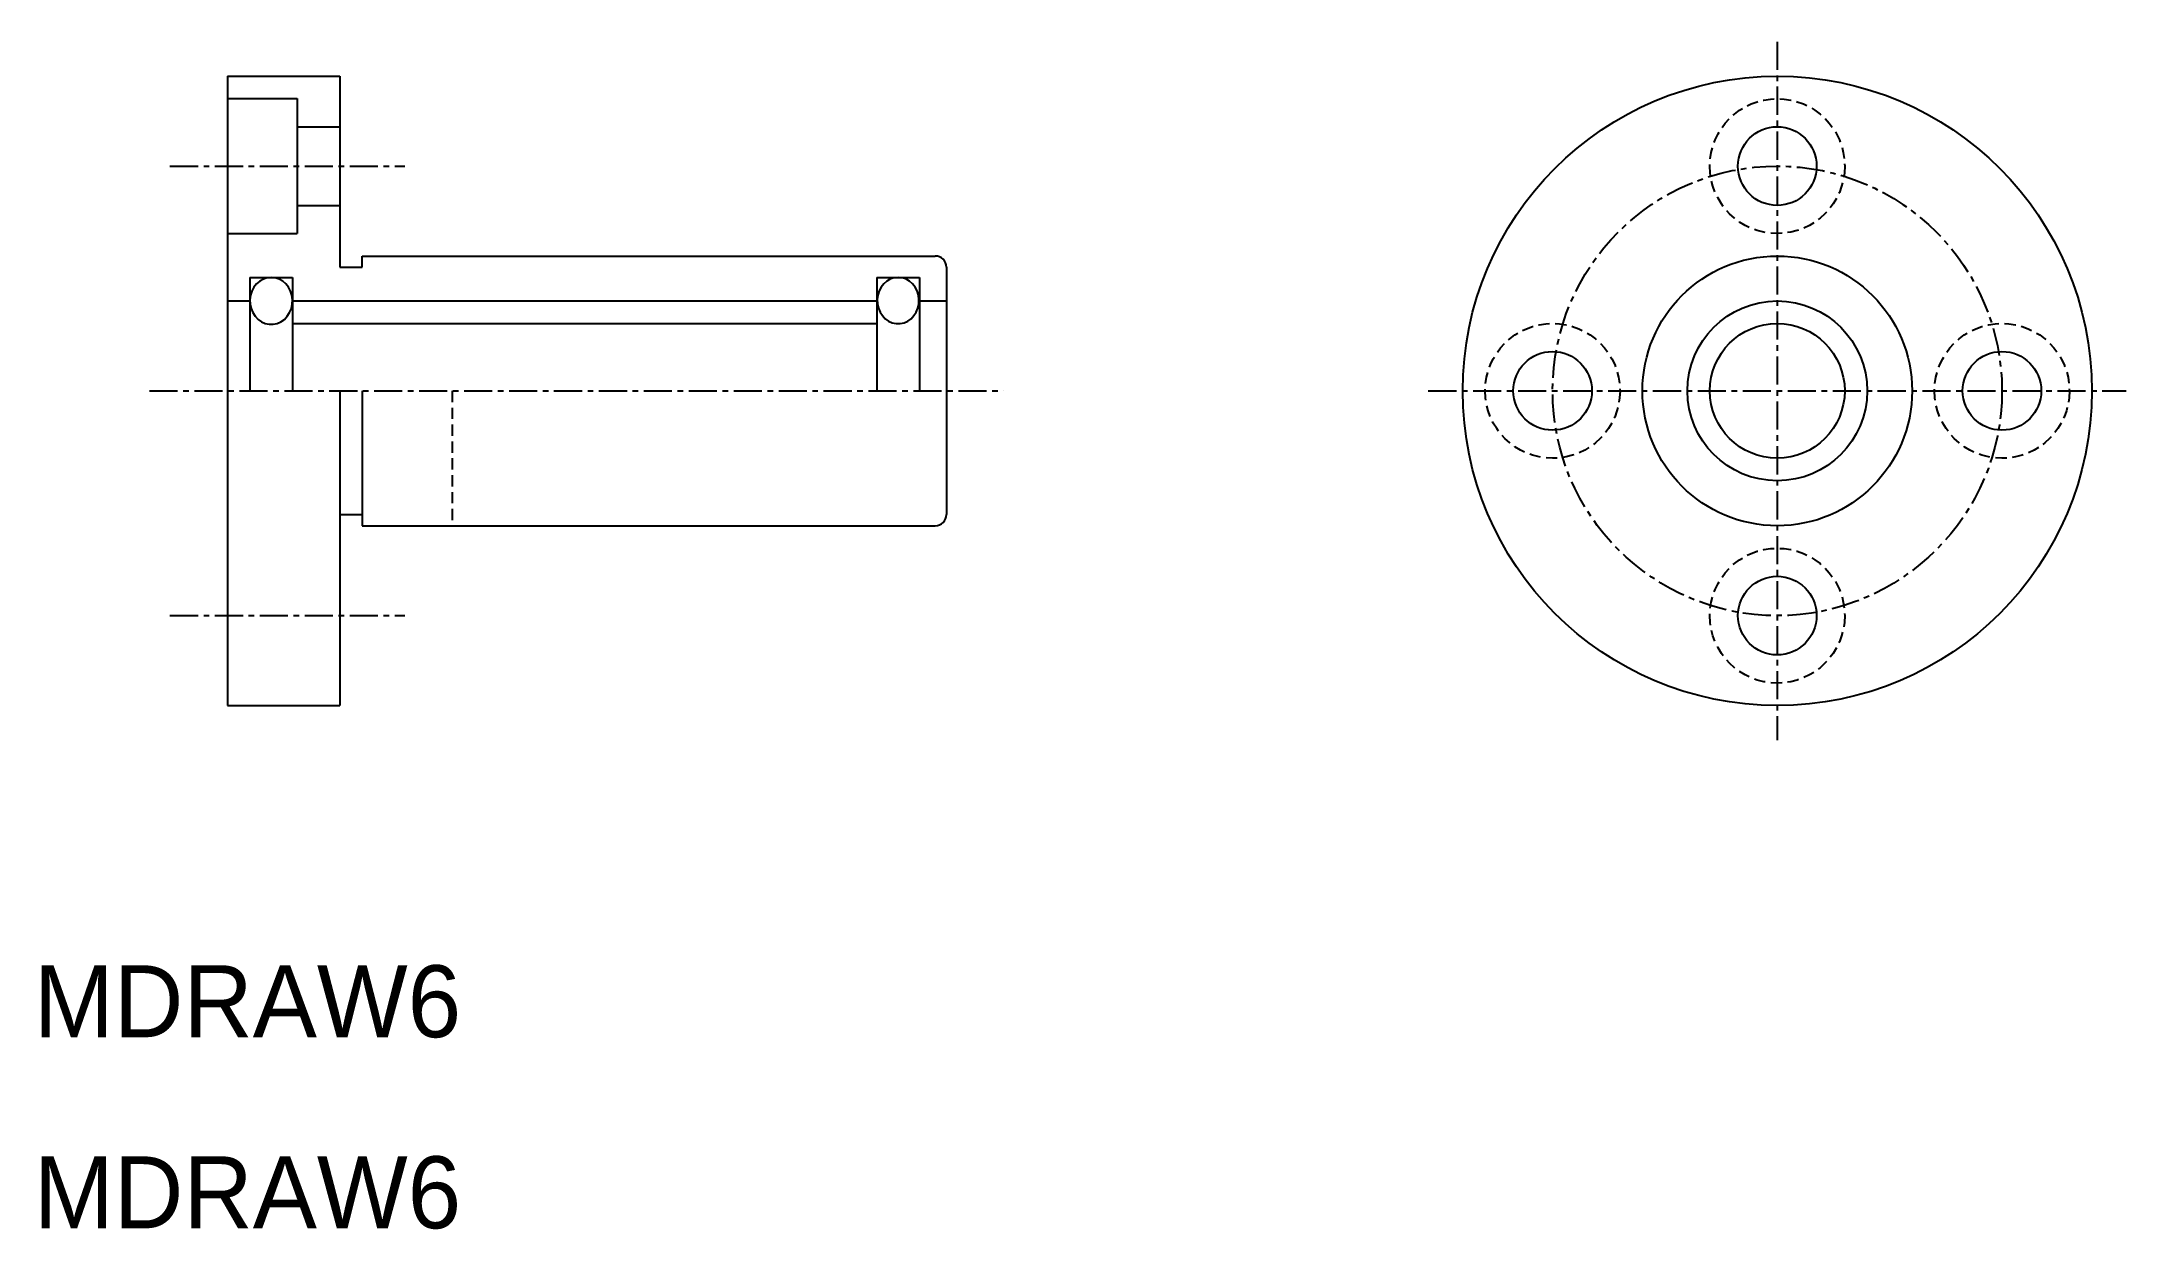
# Model space of a CAD drawing. Extents: x 94.2 to 186.9, y 155.4 to 208.2.
import ezdxf

# ---------------------------------------------------------------- set-up
doc = ezdxf.new("R2010")
doc.units = 0
doc.linetypes.add('CENTER', pattern=[2, 1.25, -0.25, 0.25, -0.25])
doc.linetypes.add('DASHED', pattern=[0.75, 0.5, -0.25])
doc.layers.get('0').update_dxf_attribs({"linetype": 'CONTINUOUS'})
doc.layers.add('CENTER', color=1, linetype='CENTER')

msp = doc.modelspace()

# ---------------------------------------------------------------- linework, layer by layer
at = {"color": 7, "linetype": 'CONTINUOUS'}
for p, q in [((102.424, 206.684), (102.424, 178.684)), ((102.424, 206.684), (107.424, 206.684)), ((107.424, 206.684), (107.424, 198.184)), ((102.424, 205.684), (105.524, 205.684)), ((105.524, 205.684), (105.524, 199.684)), ((105.524, 204.434), (107.424, 204.434)), ((105.524, 200.934), (107.424, 200.934)), ((102.424, 199.684), (105.524, 199.684)), ((108.424, 198.684), (133.924, 198.684)), ((108.424, 198.184), (108.424, 198.684)), ((103.424, 197.734), (105.324, 197.734)), ((103.424, 197.734), (103.424, 192.684)), ((105.324, 197.734), (105.324, 192.684)), ((107.424, 198.184), (108.424, 198.184)), ((131.324, 197.734), (133.224, 197.734)), ((131.324, 197.734), (131.324, 192.684)), ((133.224, 197.734), (133.224, 192.684)), ((134.424, 198.184), (134.424, 187.184)), ((102.424, 196.684), (103.424, 196.684)), ((105.324, 196.684), (131.324, 196.684)), ((133.224, 196.684), (134.424, 196.684)), ((103.424, 196.472), (103.424, 196.472)), ((103.424, 195.209), (103.424, 195.209)), ((105.324, 195.684), (131.324, 195.684)), ((107.424, 192.684), (107.424, 178.684)), ((108.424, 192.684), (108.424, 186.684)), ((107.424, 187.184), (108.424, 187.184)), ((108.424, 186.684), (133.924, 186.684)), ((102.424, 178.684), (107.424, 178.684))]:
    msp.add_line(p, q, dxfattribs=at)
at = {"color": 3, "linetype": 'DASHED'}
msp.add_line((112.424, 192.684), (112.424, 186.684), dxfattribs=at)
at = {"color": 7, "linetype": 'CONTINUOUS', "flags": 128}
for points in [[(104.374, 197.734), (104.195, 197.716), (104.023, 197.659), (103.863, 197.568), (103.721, 197.445), (103.603, 197.295), (103.513, 197.123), (103.454, 196.935), (103.429, 196.738), (103.437, 196.539), (103.48, 196.346), (103.555, 196.165), (103.659, 196.003), (103.789, 195.865), (103.941, 195.758), (104.108, 195.684), (104.284, 195.646), (104.464, 195.646), (104.641, 195.684), (104.808, 195.758), (104.959, 195.865), (105.09, 196.003), (105.194, 196.165), (105.269, 196.346), (105.311, 196.539), (105.32, 196.738), (105.294, 196.935), (105.235, 197.123), (105.145, 197.295), (105.028, 197.445), (104.886, 197.568), (104.726, 197.659), (104.553, 197.716)], [(132.274, 197.734), (132.098, 197.716), (131.929, 197.661), (131.772, 197.571), (131.633, 197.45), (131.517, 197.302), (131.428, 197.132), (131.371, 196.947), (131.346, 196.754), (131.354, 196.558), (131.396, 196.368), (131.469, 196.19), (131.572, 196.03), (131.7, 195.895), (131.848, 195.789), (132.012, 195.716), (132.186, 195.679), (132.363, 195.679), (132.536, 195.716), (132.7, 195.789), (132.849, 195.895), (132.977, 196.03), (133.08, 196.19), (133.153, 196.368), (133.195, 196.558), (133.203, 196.754), (133.178, 196.947), (133.12, 197.132), (133.032, 197.302), (132.916, 197.45), (132.777, 197.571), (132.62, 197.661), (132.45, 197.716)]]:
    msp.add_lwpolyline(points, close=True, dxfattribs=at)
at = {"color": 7, "linetype": 'CONTINUOUS'}
for centre, radius in [((171.401, 192.684), 14), ((171.401, 202.684), 1.75), ((171.401, 192.684), 6), ((171.401, 192.684), 4), ((171.401, 192.684), 3), ((161.401, 192.684), 1.75), ((181.401, 192.684), 1.75), ((171.401, 182.684), 1.75)]:
    msp.add_circle(centre, radius, dxfattribs=at)
at = {"color": 3, "linetype": 'DASHED'}
for centre in [(171.401, 202.684), (161.401, 192.684), (181.401, 192.684), (171.401, 182.684)]:
    msp.add_circle(centre, 3, dxfattribs=at)
at = {"color": 7, "linetype": 'CONTINUOUS'}
for centre, start, end in [((133.924, 198.184), 0, 90), ((133.924, 187.184), 270, 0)]:
    msp.add_arc(centre, 0.5, start, end, dxfattribs=at)
at = {"layer": 'CENTER', "color": 1, "linetype": 'CENTER'}
for p, q in [((171.401, 208.218), (171.401, 177.151)), ((99.868, 202.684), (110.322, 202.684)), ((98.958, 192.684), (136.964, 192.684)), ((155.867, 192.684), (186.934, 192.684)), ((99.868, 182.684), (110.322, 182.684))]:
    msp.add_line(p, q, dxfattribs=at)
msp.add_circle((171.401, 192.684), 10, dxfattribs=at)

# ---------------------------------------------------------------- texts
at = {"color": 7, "linetype": 'CONTINUOUS'}
for p in [(93.808, 163.928), (93.808, 155.428)]:
    msp.add_text('MDRAW6', height=3.2, dxfattribs=at).set_placement(p)

doc.saveas('drawing.dxf')
